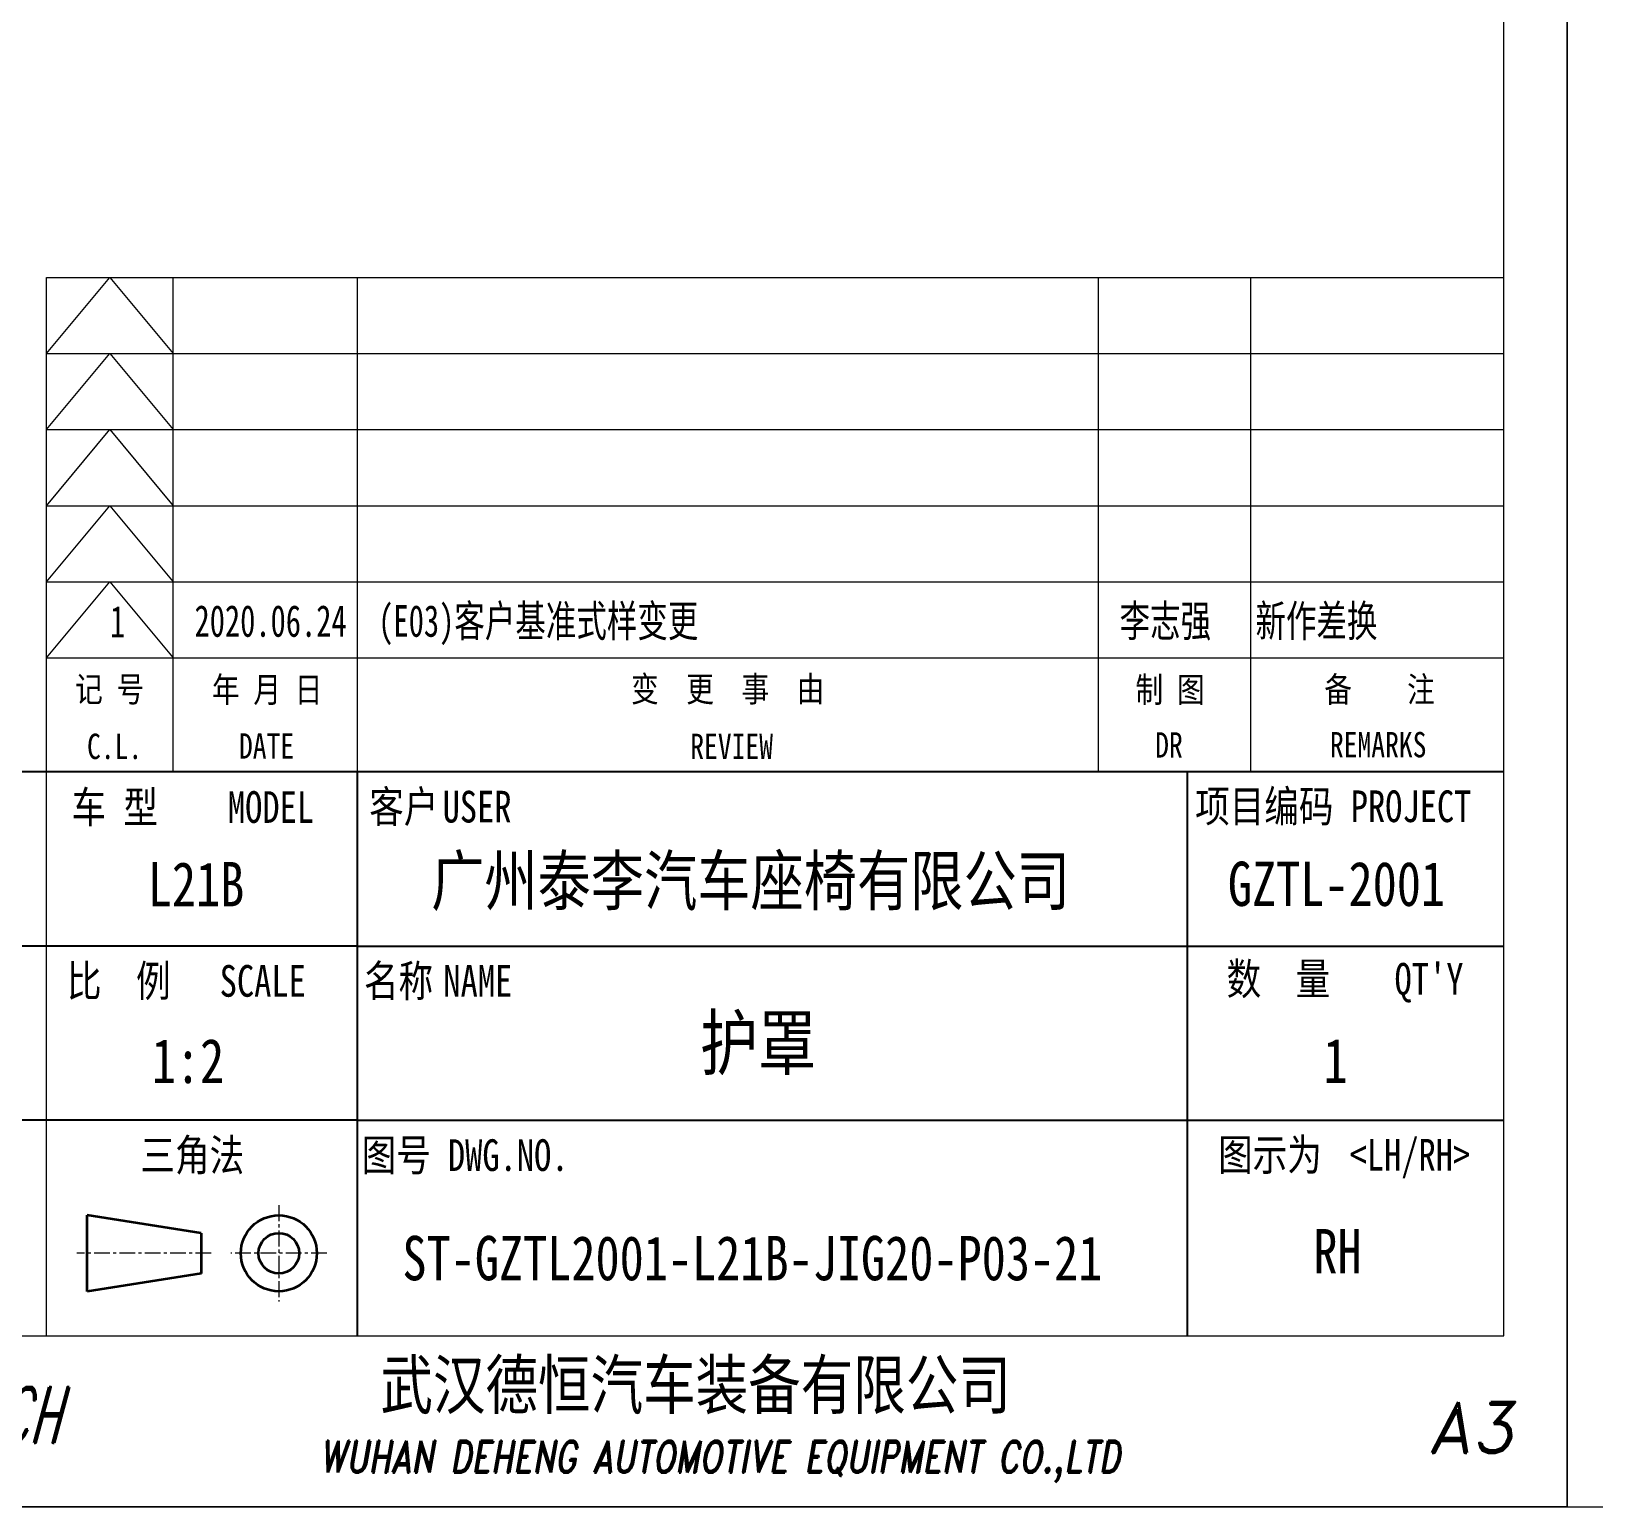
# Model space of a CAD drawing. Header units: millimetres. Extents: x -135448 to 104182, y -50696 to 70200.
# Drawn here: x -134180.5 to -133933.9, y 69196.5 to 69429.4 of the extents above; entities that cross this region are included whole.
import ezdxf
from ezdxf.enums import TextEntityAlignment as Align

# ---------------------------------------------------------------- set-up
doc = ezdxf.new("R2010")
doc.units = ezdxf.units.MM
doc.header["$LTSCALE"] = 0.5
doc.linetypes.add('AM_ISO08W050x2', pattern=[9, 6, -0.75, 1.5, -0.75])
doc.linetypes.add('CENTER', pattern=[2, 1.25, -0.25, 0.25, -0.25])
doc.layers.add('中心线', color=2, linetype='AM_ISO08W050x2', lineweight=18)
doc.layers.add('图框', color=7, linetype='Continuous', lineweight=18)
for name, color, linetype in [('图\\M+19E79\\M+195B6\\M+18E9A', 7, 'Continuous'), ('图号', 7, 'Continuous'), ('图名', 7, 'Continuous'), ('数量', 7, 'Continuous'), ('车型', 7, 'Continuous')]:
    doc.layers.add(name, color=color, linetype=linetype)
doc.layers.add('打印', color=7, linetype='Continuous', lineweight=15, plot=False)
doc.layers.add('打印-禁用', color=7, linetype='Continuous', lineweight=15, plot=False)
doc.styles.add('国标', font='simfang.ttf', dxfattribs={"width": 0.8})
doc.styles.add('标题\\M+18E9A', font='romand.shx', dxfattribs={"oblique": 10, "bigfont": 'bigfont.shx'})

# ---------------------------------------------------------------- blocks, each defined once
blk = doc.blocks.new('GZDEH零件A3图框V01版')
at = {"layer": '中心线', "color": 1, "linetype": 'CENTER', "lineweight": 5, "ltscale": 2}
for p, q in [((3175.82, -1822.66), (3175.82, -1830.26)), ((3170.49, -1826.46), (3159.89, -1826.46)), ((3179.62, -1826.46), (3172.02, -1826.46))]:
    blk.add_line(p, q, dxfattribs=at)
at = {"layer": '图\\M+19E79\\M+195B6\\M+18E9A', "color": 7}
blk.add_line((3272.49, -1788.46), (3092.49, -1788.46), dxfattribs=at)
at = {"layer": '图\\M+19E79\\M+195B6\\M+18E9A', "color": 9}
for p, q in [((3272.49, -1788.46), (3092.49, -1788.46)), ((3181.99, -1788.46), (3181.99, -1832.96)), ((3247.49, -1788.46), (3247.49, -1832.96)), ((3181.99, -1802.21), (3092.49, -1802.21)), ((3181.99, -1802.21), (3272.49, -1802.21)), ((3181.99, -1815.96), (3092.49, -1815.96)), ((3181.99, -1815.96), (3272.49, -1815.96))]:
    blk.add_line(p, q, dxfattribs=at)
at = {"layer": '图框', "linetype": 'Continuous'}
for p, q in [((3272.49, -1832.96), (3272.49, -1554.46)), ((3157.49, -1749.46), (3272.49, -1749.46)), ((3157.49, -1832.96), (3157.49, -1749.46)), ((2882.49, -1832.96), (3272.49, -1832.96))]:
    blk.add_line(p, q, dxfattribs=at)
at = {"layer": '图框', "color": 9}
for p, q in [((3157.49, -1755.46), (3162.49, -1749.46)), ((3162.49, -1749.46), (3167.49, -1755.46)), ((3167.49, -1788.46), (3167.49, -1749.46)), ((3240.49, -1788.46), (3240.49, -1749.46)), ((3252.49, -1749.46), (3252.49, -1788.46)), ((3157.49, -1755.46), (3272.49, -1755.46)), ((3157.49, -1761.46), (3162.49, -1755.46)), ((3162.49, -1755.46), (3167.49, -1761.46)), ((3157.49, -1761.46), (3272.49, -1761.46)), ((3157.49, -1767.46), (3162.49, -1761.46)), ((3162.49, -1761.46), (3167.49, -1767.46)), ((3157.49, -1767.46), (3272.49, -1767.46)), ((3157.49, -1773.46), (3162.49, -1767.46)), ((3162.49, -1767.46), (3167.49, -1773.46)), ((3157.49, -1773.46), (3272.49, -1773.46)), ((3157.49, -1779.46), (3162.49, -1773.46)), ((3162.49, -1773.46), (3167.49, -1779.46)), ((3157.49, -1779.46), (3272.49, -1779.46))]:
    blk.add_line(p, q, dxfattribs=at)
at = {"layer": '图框', "color": 9, "linetype": 'Continuous'}
blk.add_line((3181.99, -1749.46), (3181.99, -1832.96), dxfattribs=at)
at = {"layer": '图框', "color": 2, "linetype": 'ByBlock', "lineweight": 35}
for p, q in [((3169.69, -1824.86), (3160.69, -1823.46)), ((3160.69, -1829.46), (3160.69, -1823.46)), ((3169.69, -1824.86), (3169.69, -1828.06)), ((3169.69, -1828.06), (3160.69, -1829.46))]:
    blk.add_line(p, q, dxfattribs=at)
for radius in [3, 1.6]:
    blk.add_circle((3175.82, -1826.46), radius, dxfattribs=at)
at = {"layer": '打印-禁用', "linetype": 'Continuous'}
for p, q in [((3277.49, -1846.46), (3277.49, -1549.46)), ((2857.49, -1846.46), (3277.49, -1846.46))]:
    blk.add_line(p, q, dxfattribs=at)
at = {"layer": '图\\M+19E79\\M+195B6\\M+18E9A', "color": 9, "style": '国标', "width": 0.8}
for s, p in [('车 型', (3162.87, -1791.2)), ('MODEL', (3175.2, -1791.24))]:
    blk.add_text(s, height=2.5, dxfattribs=at).set_placement(p, align=Align.MIDDLE)
for s, p in [('客户', (3185.68, -1792.46)), ('USER', (3191.46, -1792.46))]:
    blk.add_text(s, height=2.5, dxfattribs=at).set_placement(p, align=Align.CENTER)
for s, p in [('项目编码 PROJECT', (3248.13, -1792.43)), ('比  例\u3000', (3159.1, -1806.21)), ('SCALE', (3171.15, -1806.21)), ('名称\u3000', (3182.54, -1806.21)), ('NAME', (3188.8, -1806.21)), ('数  量', (3250.61, -1806.05)), ("QT'Y ", (3263.86, -1806.05)), ('三角法', (3164.9, -1819.96)), ('图号', (3182.36, -1819.96)), ('DWG.NO.', (3189.16, -1819.96)), ('图示为', (3249.94, -1819.93)), ('<LH/RH>', (3260.31, -1819.93))]:
    blk.add_text(s, height=2.5, dxfattribs=at).set_placement(p)
at = {"layer": '图\\M+19E79\\M+195B6\\M+18E9A', "color": 7, "lineweight": -3, "style": '国标', "width": 0.8}
blk.add_text('武汉德恒汽车装备有限公司', height=3.8, dxfattribs=at).set_placement((3183.83, -1838.73))
at = {"layer": '图\\M+19E79\\M+195B6\\M+18E9A', "color": 7, "style": '标题\\M+18E9A'}
for s, height, oblique, width, p in [('DEH-TECH', 4.4, 15, 0.6, (3149.16, -1839.21)), ('WUHAN DEHENG AUTOMOTIVE EQUIPMENT CO.,LTD ', 2.5, 10, 0.75, (3211.26, -1842.9))]:
    blk.add_text(s, height=height, dxfattribs=dict(at, oblique=oblique, width=width)).set_placement(p, align=Align.MIDDLE)
at = {"layer": '图\\M+19E79\\M+195B6\\M+18E9A', "color": 7, "style": '标题\\M+18E9A', "oblique": 10}
blk.add_text('A3', height=4, dxfattribs=at).set_placement((3269.91, -1840.2), align=Align.MIDDLE)
at = {"layer": '图框', "color": 9, "style": '国标', "width": 0.8}
for s, p in [('记 号', (3162.47, -1782.94)), ('年 月 日', (3174.9, -1782.98)), ('变  更  事  由', (3211.24, -1782.93)), ('C.L.', (3162.86, -1787.45)), ('DATE', (3174.85, -1787.42)), ('REVIEW', (3211.55, -1787.45))]:
    blk.add_text(s, height=2, dxfattribs=at).set_placement(p, align=Align.CENTER)
for s, p in [('制 图', (3246.15, -1781.95)), ('备    注', (3262.68, -1781.92)), ('DR', (3246.06, -1786.34)), ('REMARKS', (3262.57, -1786.32))]:
    blk.add_text(s, height=2, dxfattribs=at).set_placement(p, align=Align.MIDDLE)
blk = doc.blocks.new('DEH A3')
at = {"layer": '图框'}
blk.add_blockref('GZDEH零件A3图框V01版', (-2857.49, 1846.46), dxfattribs=at)
blk = doc.blocks.new('GZDEH零件A4图框V01版')
at = {"layer": '打印-禁用', "linetype": 'Continuous'}
for p, q in [((0, 297), (0, 0)), ((0, 0), (210, 0))]:
    blk.add_line(p, q, dxfattribs=at)
blk = doc.blocks.new('DEH A4')
at = {"layer": '图框'}
blk.add_blockref('GZDEH零件A4图框V01版', (0, 0), dxfattribs=at)

msp = doc.modelspace()

# ---------------------------------------------------------------- linework, layer by layer
at = {"layer": '打印'}
msp.add_lwpolyline([(-134778.058, 69790.548), (-133938.058, 69790.548), (-133938.058, 69196.548), (-134778.058, 69196.548)], close=True, dxfattribs=at)

# ---------------------------------------------------------------- block references
at = {"layer": '图框', "xscale": 2, "yscale": 2, "zscale": 2}
msp.add_blockref('DEH A3', (-134778.058, 69196.548), dxfattribs=at)
at = {"layer": '图框'}
msp.add_blockref('DEH A4', (-133938.058, 69196.548), dxfattribs=at)

# ---------------------------------------------------------------- texts
at = {"layer": '图\\M+19E79\\M+195B6\\M+18E9A', "color": 3, "style": '国标'}
for s, height, width, p in [('1', 5, 0.705904, (-134168.058, 69333.751)), ('2020.06.24', 5, 0.705904, (-134154.708, 69333.859)), ('(E03)客户基准式样变更', 5, 0.705904, (-134125.708, 69333.859)), ('李志强', 5, 0.705904, (-134008.708, 69333.859)), ('新作差换', 5, 0.705904, (-133987.269, 69333.859)), ('广州泰李汽车座椅有限公司', 7.7, 0.8, (-134117.368, 69291.51)), ('GZTL-2001', 7, 0.8, (-133991.624, 69291.368)), ('1:2', 7, 0.8, (-134161.457, 69263.414))]:
    msp.add_text(s, height=height, dxfattribs=dict(at, width=width)).set_placement(p)
at = {"layer": '图\\M+19E79\\M+195B6\\M+18E9A', "color": 3, "style": '国标', "width": 0.8}
msp.add_text('RH', height=7, dxfattribs=at).set_placement((-133974.315, 69233.381), align=Align.CENTER)
at = {"layer": '图号', "color": 3, "style": '国标', "width": 0.8}
msp.add_text('ST-GZTL2001-L21B-JIG20-P03-21', height=7, dxfattribs=at).set_placement((-134121.899, 69232.295))
at = {"layer": '图名', "color": 3, "style": '国标', "width": 0.8}
msp.add_text('护罩', height=8.4, dxfattribs=at).set_placement((-134065.754, 69265.575), align=Align.CENTER)
at = {"layer": '数量', "color": 3, "style": '国标', "width": 0.8}
msp.add_text('1', height=7, dxfattribs=at).set_placement((-133974.622, 69263.445), align=Align.CENTER)
at = {"layer": '车型', "color": 3, "style": '国标', "width": 0.8}
msp.add_text('L21B', height=7, dxfattribs=at).set_placement((-134154.469, 69291.31), align=Align.CENTER)

doc.saveas('drawing.dxf')
